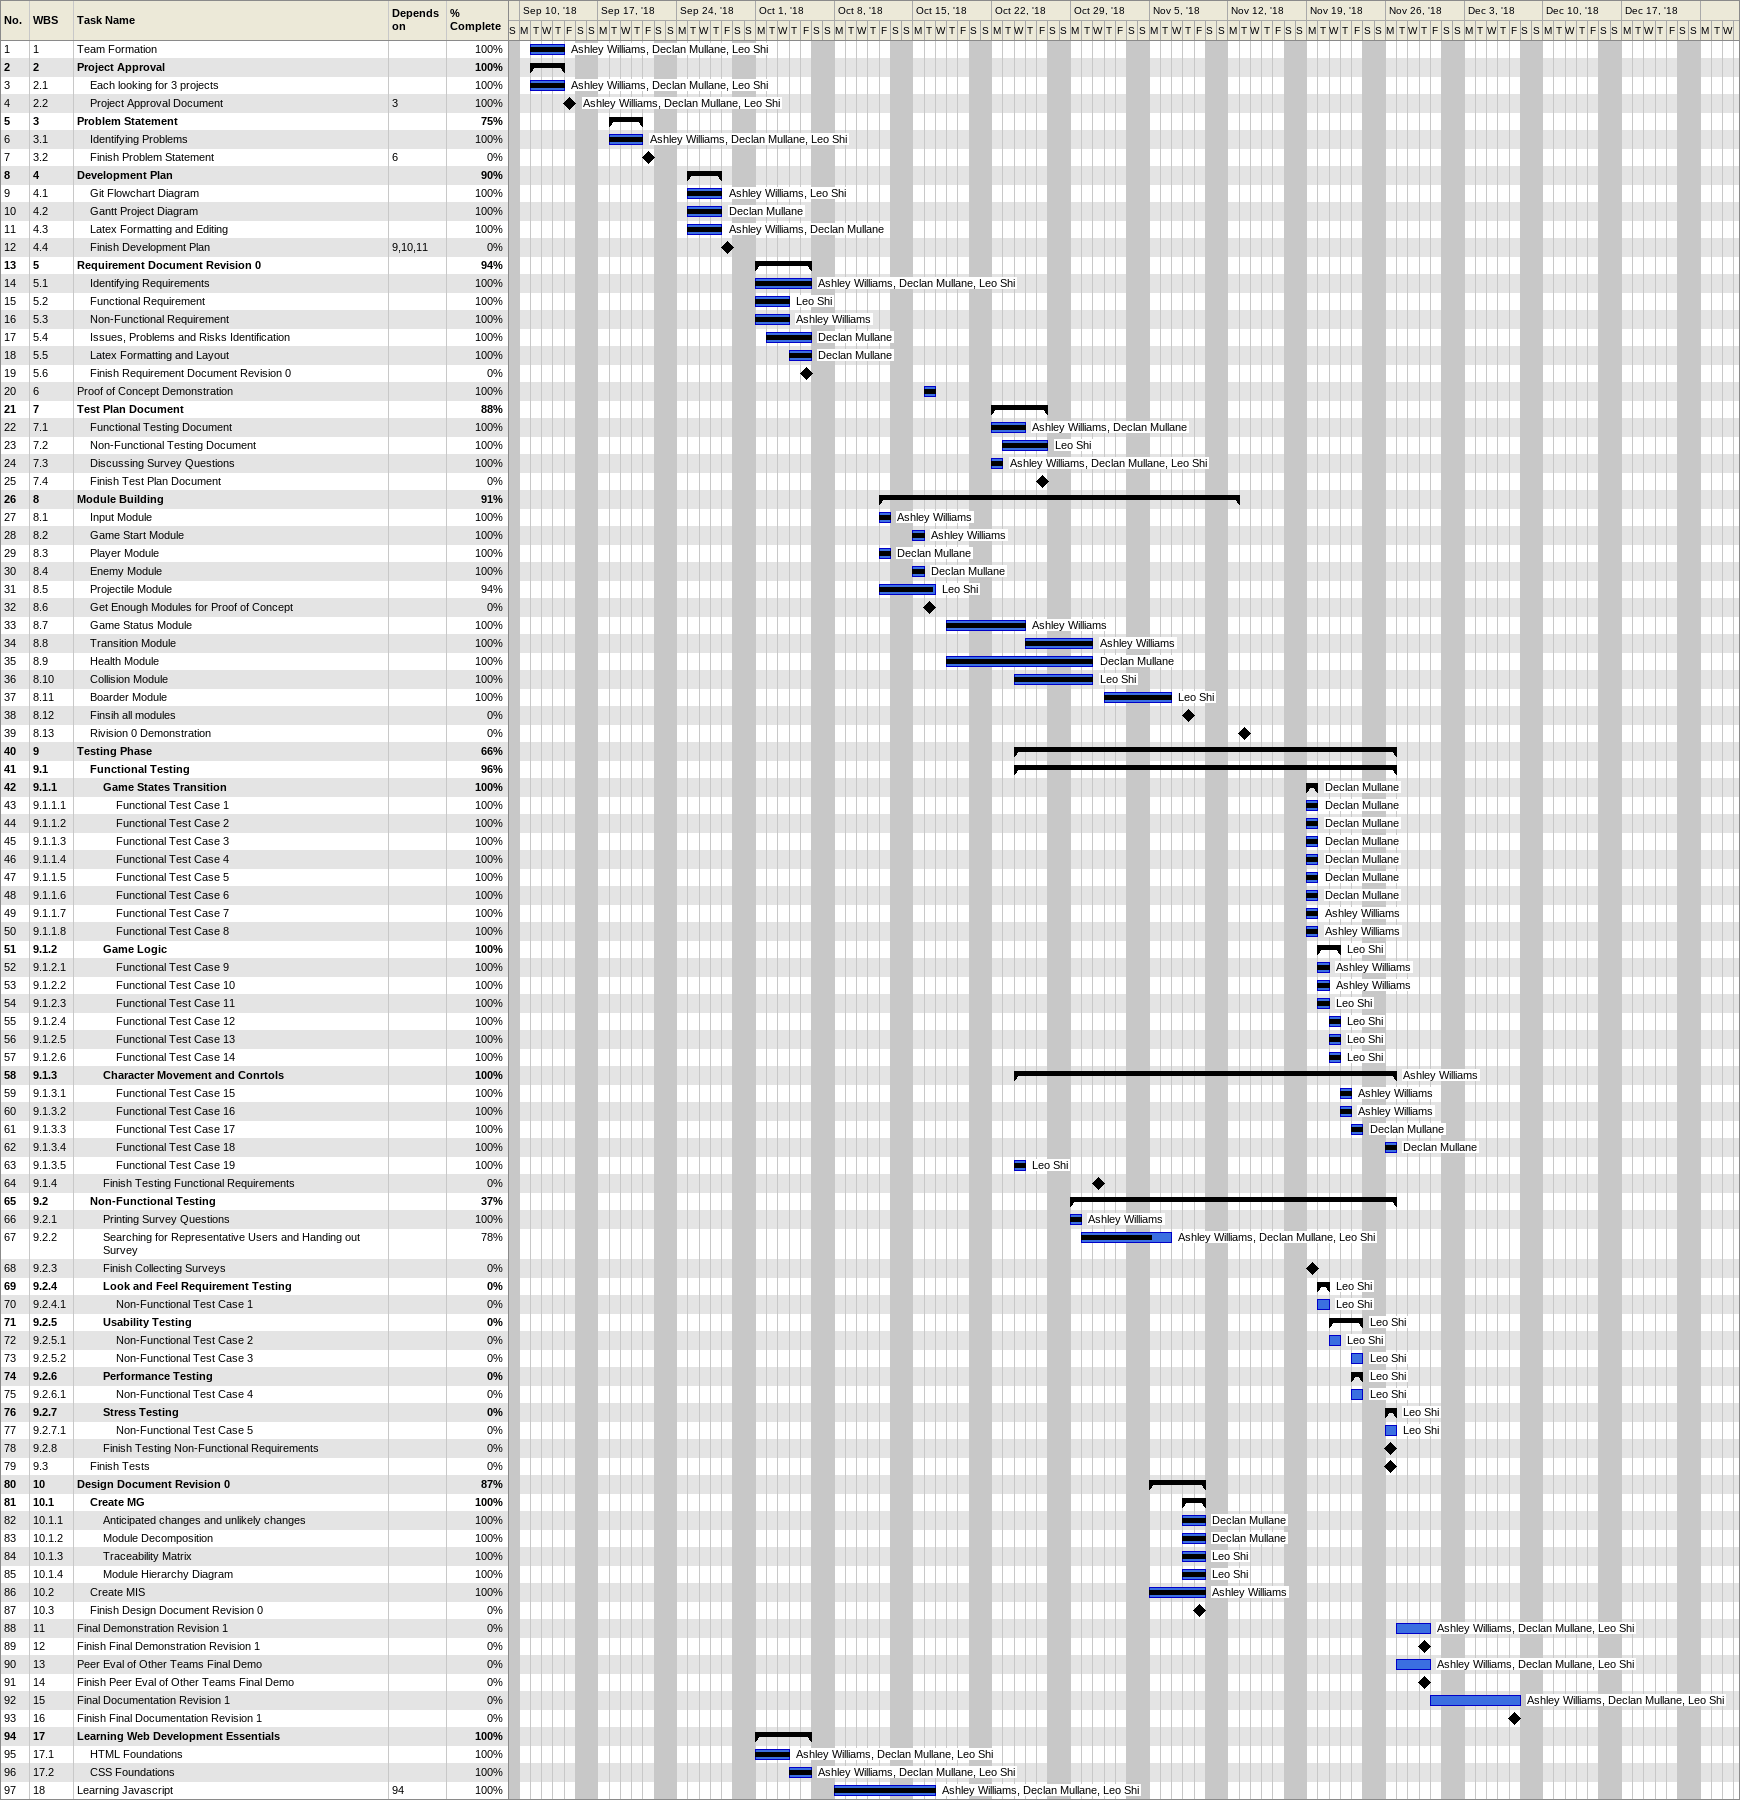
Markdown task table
| ID | WBS | Task | Start | Finish | Predecessors | Resources | % complete |
|---|---|---|---|---|---|---|---|
| 1 | 1 | Team Formation | 2018-09-11 | 2018-09-13 |  | Ashley Williams, Declan Mullane, Leo Shi | 100 |
| 2 | 2 | **Project Approval** | 2018-09-11 | 2018-09-13 |  |  | 100 |
| 3 | 2.1 | Each looking for 3 projects | 2018-09-11 | 2018-09-13 |  | Ashley Williams, Declan Mullane, Leo Shi | 100 |
| 4 | 2.2 | Project Approval Document (milestone) | 2018-09-14 | 2018-09-14 | 3 | Ashley Williams, Declan Mullane, Leo Shi | 100 |
| 5 | 3 | **Problem Statement** | 2018-09-18 | 2018-09-20 |  |  | 75 |
| 6 | 3.1 | Identifying Problems | 2018-09-18 | 2018-09-20 |  | Ashley Williams, Declan Mullane, Leo Shi | 100 |
| 7 | 3.2 | Finish Problem Statement (milestone) | 2018-09-21 | 2018-09-21 | 6 |  | 0 |
| 8 | 4 | **Development Plan** | 2018-09-25 | 2018-09-27 |  |  | 90 |
| 9 | 4.1 | Git Flowchart Diagram | 2018-09-25 | 2018-09-27 |  | Ashley Williams, Leo Shi | 100 |
| 10 | 4.2 | Gantt Project Diagram | 2018-09-25 | 2018-09-27 |  | Declan Mullane | 100 |
| 11 | 4.3 | Latex Formatting and Editing | 2018-09-25 | 2018-09-27 |  | Ashley Williams, Declan Mullane | 100 |
| 12 | 4.4 | Finish Development Plan (milestone) | 2018-09-28 | 2018-09-28 | 9, 10, 11 |  | 0 |
| 13 | 5 | **Requirement Document Revision 0** | 2018-10-01 | 2018-10-05 |  |  | 94 |
| 14 | 5.1 | Identifying Requirements | 2018-10-01 | 2018-10-05 |  | Ashley Williams, Declan Mullane, Leo Shi | 100 |
| 15 | 5.2 | Functional Requirement | 2018-10-01 | 2018-10-03 |  | Leo Shi | 100 |
| 16 | 5.3 | Non-Functional Requirement | 2018-10-01 | 2018-10-03 |  | Ashley Williams | 100 |
| 17 | 5.4 | Issues, Problems and Risks Identification | 2018-10-02 | 2018-10-05 |  | Declan Mullane | 100 |
| 18 | 5.5 | Latex Formatting and Layout | 2018-10-04 | 2018-10-05 |  | Declan Mullane | 100 |
| 19 | 5.6 | Finish Requirement Document Revision 0 (milestone) | 2018-10-05 | 2018-10-05 |  |  | 0 |
| 20 | 6 | Proof of Concept Demonstration | 2018-10-16 | 2018-10-16 |  |  | 100 |
| 21 | 7 | **Test Plan Document** | 2018-10-22 | 2018-10-26 |  |  | 88 |
| 22 | 7.1 | Functional Testing Document | 2018-10-22 | 2018-10-24 |  | Ashley Williams, Declan Mullane | 100 |
| 23 | 7.2 | Non-Functional Testing Document | 2018-10-23 | 2018-10-26 |  | Leo Shi | 100 |
| 24 | 7.3 | Discussing Survey Questions | 2018-10-22 | 2018-10-22 |  | Ashley Williams, Declan Mullane, Leo Shi | 100 |
| 25 | 7.4 | Finish Test Plan Document (milestone) | 2018-10-26 | 2018-10-26 |  |  | 0 |
| 26 | 8 | **Module Building** | 2018-10-12 | 2018-11-12 |  |  | 91 |
| 27 | 8.1 | Input Module | 2018-10-12 | 2018-10-12 |  | Ashley Williams | 100 |
| 28 | 8.2 | Game Start Module | 2018-10-15 | 2018-10-15 |  | Ashley Williams | 100 |
| 29 | 8.3 | Player Module | 2018-10-12 | 2018-10-12 |  | Declan Mullane | 100 |
| 30 | 8.4 | Enemy Module | 2018-10-15 | 2018-10-15 |  | Declan Mullane | 100 |
| 31 | 8.5 | Projectile Module | 2018-10-12 | 2018-10-16 |  | Leo Shi | 94 |
| 32 | 8.6 | Get Enough Modules for Proof of Concept (milestone) | 2018-10-16 | 2018-10-16 |  |  | 0 |
| 33 | 8.7 | Game Status Module | 2018-10-18 | 2018-10-24 |  | Ashley Williams | 100 |
| 34 | 8.8 | Transition Module | 2018-10-25 | 2018-10-30 |  | Ashley Williams | 100 |
| 35 | 8.9 | Health Module | 2018-10-18 | 2018-10-30 |  | Declan Mullane | 100 |
| 36 | 8.10 | Collision Module | 2018-10-24 | 2018-10-30 |  | Leo Shi | 100 |
| 37 | 8.11 | Boarder Module | 2018-11-01 | 2018-11-06 |  | Leo Shi | 100 |
| 38 | 8.12 | Finsih all modules (milestone) | 2018-11-08 | 2018-11-08 |  |  | 0 |
| 39 | 8.13 | Rivision 0 Demonstration (milestone) | 2018-11-13 | 2018-11-13 |  |  | 0 |
| 40 | 9 | **Testing Phase** | 2018-10-24 | 2018-11-26 |  |  | 66 |
| 41 | 9.1 | **Functional Testing** | 2018-10-24 | 2018-11-26 |  |  | 96 |
| 42 | 9.1.1 | **Game States Transition** | 2018-11-19 | 2018-11-19 |  | Declan Mullane | 100 |
| 43 | 9.1.1.1 | Functional Test Case 1 | 2018-11-19 | 2018-11-19 |  | Declan Mullane | 100 |
| 44 | 9.1.1.2 | Functional Test Case 2 | 2018-11-19 | 2018-11-19 |  | Declan Mullane | 100 |
| 45 | 9.1.1.3 | Functional Test Case 3 | 2018-11-19 | 2018-11-19 |  | Declan Mullane | 100 |
| 46 | 9.1.1.4 | Functional Test Case 4 | 2018-11-19 | 2018-11-19 |  | Declan Mullane | 100 |
| 47 | 9.1.1.5 | Functional Test Case 5 | 2018-11-19 | 2018-11-19 |  | Declan Mullane | 100 |
| 48 | 9.1.1.6 | Functional Test Case 6 | 2018-11-19 | 2018-11-19 |  | Declan Mullane | 100 |
| 49 | 9.1.1.7 | Functional Test Case 7 | 2018-11-19 | 2018-11-19 |  | Ashley Williams | 100 |
| 50 | 9.1.1.8 | Functional Test Case 8 | 2018-11-19 | 2018-11-19 |  | Ashley Williams | 100 |
| 51 | 9.1.2 | **Game Logic** | 2018-11-20 | 2018-11-21 |  | Leo Shi | 100 |
| 52 | 9.1.2.1 | Functional Test Case 9 | 2018-11-20 | 2018-11-20 |  | Ashley Williams | 100 |
| 53 | 9.1.2.2 | Functional Test Case 10 | 2018-11-20 | 2018-11-20 |  | Ashley Williams | 100 |
| 54 | 9.1.2.3 | Functional Test Case 11 | 2018-11-20 | 2018-11-20 |  | Leo Shi | 100 |
| 55 | 9.1.2.4 | Functional Test Case 12 | 2018-11-21 | 2018-11-21 |  | Leo Shi | 100 |
| 56 | 9.1.2.5 | Functional Test Case 13 | 2018-11-21 | 2018-11-21 |  | Leo Shi | 100 |
| 57 | 9.1.2.6 | Functional Test Case 14 | 2018-11-21 | 2018-11-21 |  | Leo Shi | 100 |
| 58 | 9.1.3 | **Character Movement and Conrtols** | 2018-10-24 | 2018-11-26 |  | Ashley Williams | 100 |
| 59 | 9.1.3.1 | Functional Test Case 15 | 2018-11-22 | 2018-11-22 |  | Ashley Williams | 100 |
| 60 | 9.1.3.2 | Functional Test Case 16 | 2018-11-22 | 2018-11-22 |  | Ashley Williams | 100 |
| 61 | 9.1.3.3 | Functional Test Case 17 | 2018-11-23 | 2018-11-23 |  | Declan Mullane | 100 |
| 62 | 9.1.3.4 | Functional Test Case 18 | 2018-11-26 | 2018-11-26 |  | Declan Mullane | 100 |
| 63 | 9.1.3.5 | Functional Test Case 19 | 2018-10-24 | 2018-10-24 |  | Leo Shi | 100 |
| 64 | 9.1.4 | Finish Testing Functional Requirements (milestone) | 2018-10-31 | 2018-10-31 |  |  | 0 |
| 65 | 9.2 | **Non-Functional Testing** | 2018-10-29 | 2018-11-26 |  |  | 37 |
| 66 | 9.2.1 | Printing Survey Questions | 2018-10-29 | 2018-10-29 |  | Ashley Williams | 100 |
| 67 | 9.2.2 | Searching for Representative Users and Handing out Survey | 2018-10-30 | 2018-11-06 |  | Ashley Williams, Declan Mullane, Leo Shi | 78 |
| 68 | 9.2.3 | Finish Collecting Surveys (milestone) | 2018-11-19 | 2018-11-19 |  |  | 0 |
| 69 | 9.2.4 | **Look and Feel Requirement Testing** | 2018-11-20 | 2018-11-20 |  | Leo Shi | 0 |
| 70 | 9.2.4.1 | Non-Functional Test Case 1 | 2018-11-20 | 2018-11-20 |  | Leo Shi | 0 |
| 71 | 9.2.5 | **Usability Testing** | 2018-11-21 | 2018-11-23 |  | Leo Shi | 0 |
| 72 | 9.2.5.1 | Non-Functional Test Case 2 | 2018-11-21 | 2018-11-21 |  | Leo Shi | 0 |
| 73 | 9.2.5.2 | Non-Functional Test Case 3 | 2018-11-23 | 2018-11-23 |  | Leo Shi | 0 |
| 74 | 9.2.6 | **Performance Testing** | 2018-11-23 | 2018-11-23 |  | Leo Shi | 0 |
| 75 | 9.2.6.1 | Non-Functional Test Case 4 | 2018-11-23 | 2018-11-23 |  | Leo Shi | 0 |
| 76 | 9.2.7 | **Stress Testing** | 2018-11-26 | 2018-11-26 |  | Leo Shi | 0 |
| 77 | 9.2.7.1 | Non-Functional Test Case 5 | 2018-11-26 | 2018-11-26 |  | Leo Shi | 0 |
| 78 | 9.2.8 | Finish Testing Non-Functional Requirements (milestone) | 2018-11-26 | 2018-11-26 |  |  | 0 |
| 79 | 9.3 | Finish Tests (milestone) | 2018-11-26 | 2018-11-26 |  |  | 0 |
| 80 | 10 | **Design Document Revision 0** | 2018-11-05 | 2018-11-09 |  |  | 87 |
| 81 | 10.1 | **Create MG** | 2018-11-08 | 2018-11-09 |  |  | 100 |
| 82 | 10.1.1 | Anticipated changes and unlikely changes | 2018-11-08 | 2018-11-09 |  | Declan Mullane | 100 |
| 83 | 10.1.2 | Module Decomposition | 2018-11-08 | 2018-11-09 |  | Declan Mullane | 100 |
| 84 | 10.1.3 | Traceability Matrix | 2018-11-08 | 2018-11-09 |  | Leo Shi | 100 |
| 85 | 10.1.4 | Module Hierarchy Diagram | 2018-11-08 | 2018-11-09 |  | Leo Shi | 100 |
| 86 | 10.2 | Create MIS | 2018-11-05 | 2018-11-09 |  | Ashley Williams | 100 |
| 87 | 10.3 | Finish Design Document Revision 0 (milestone) | 2018-11-09 | 2018-11-09 |  |  | 0 |
| 88 | 11 | Final Demonstration Revision 1 | 2018-11-27 | 2018-11-29 |  | Ashley Williams, Declan Mullane, Leo Shi | 0 |
| 89 | 12 | Finish Final Demonstration Revision 1 (milestone) | 2018-11-29 | 2018-11-29 |  |  | 0 |
| 90 | 13 | Peer Eval of Other Teams Final Demo | 2018-11-27 | 2018-11-29 |  | Ashley Williams, Declan Mullane, Leo Shi | 0 |
| 91 | 14 | Finish Peer Eval of Other Teams Final Demo (milestone) | 2018-11-29 | 2018-11-29 |  |  | 0 |
| 92 | 15 | Final Documentation Revision 1 | 2018-11-30 | 2018-12-07 |  | Ashley Williams, Declan Mullane, Leo Shi | 0 |
| 93 | 16 | Finish Final Documentation Revision 1 (milestone) | 2018-12-07 | 2018-12-07 |  |  | 0 |
| 94 | 17 | **Learning Web Development Essentials** | 2018-10-01 | 2018-10-05 |  |  | 100 |
| 95 | 17.1 | HTML Foundations | 2018-10-01 | 2018-10-03 |  | Ashley Williams, Declan Mullane, Leo Shi | 100 |
| 96 | 17.2 | CSS Foundations | 2018-10-04 | 2018-10-05 |  | Ashley Williams, Declan Mullane, Leo Shi | 100 |
| 97 | 18 | Learning Javascript | 2018-10-08 | 2018-10-16 | 94 | Ashley Williams, Declan Mullane, Leo Shi | 100 |
